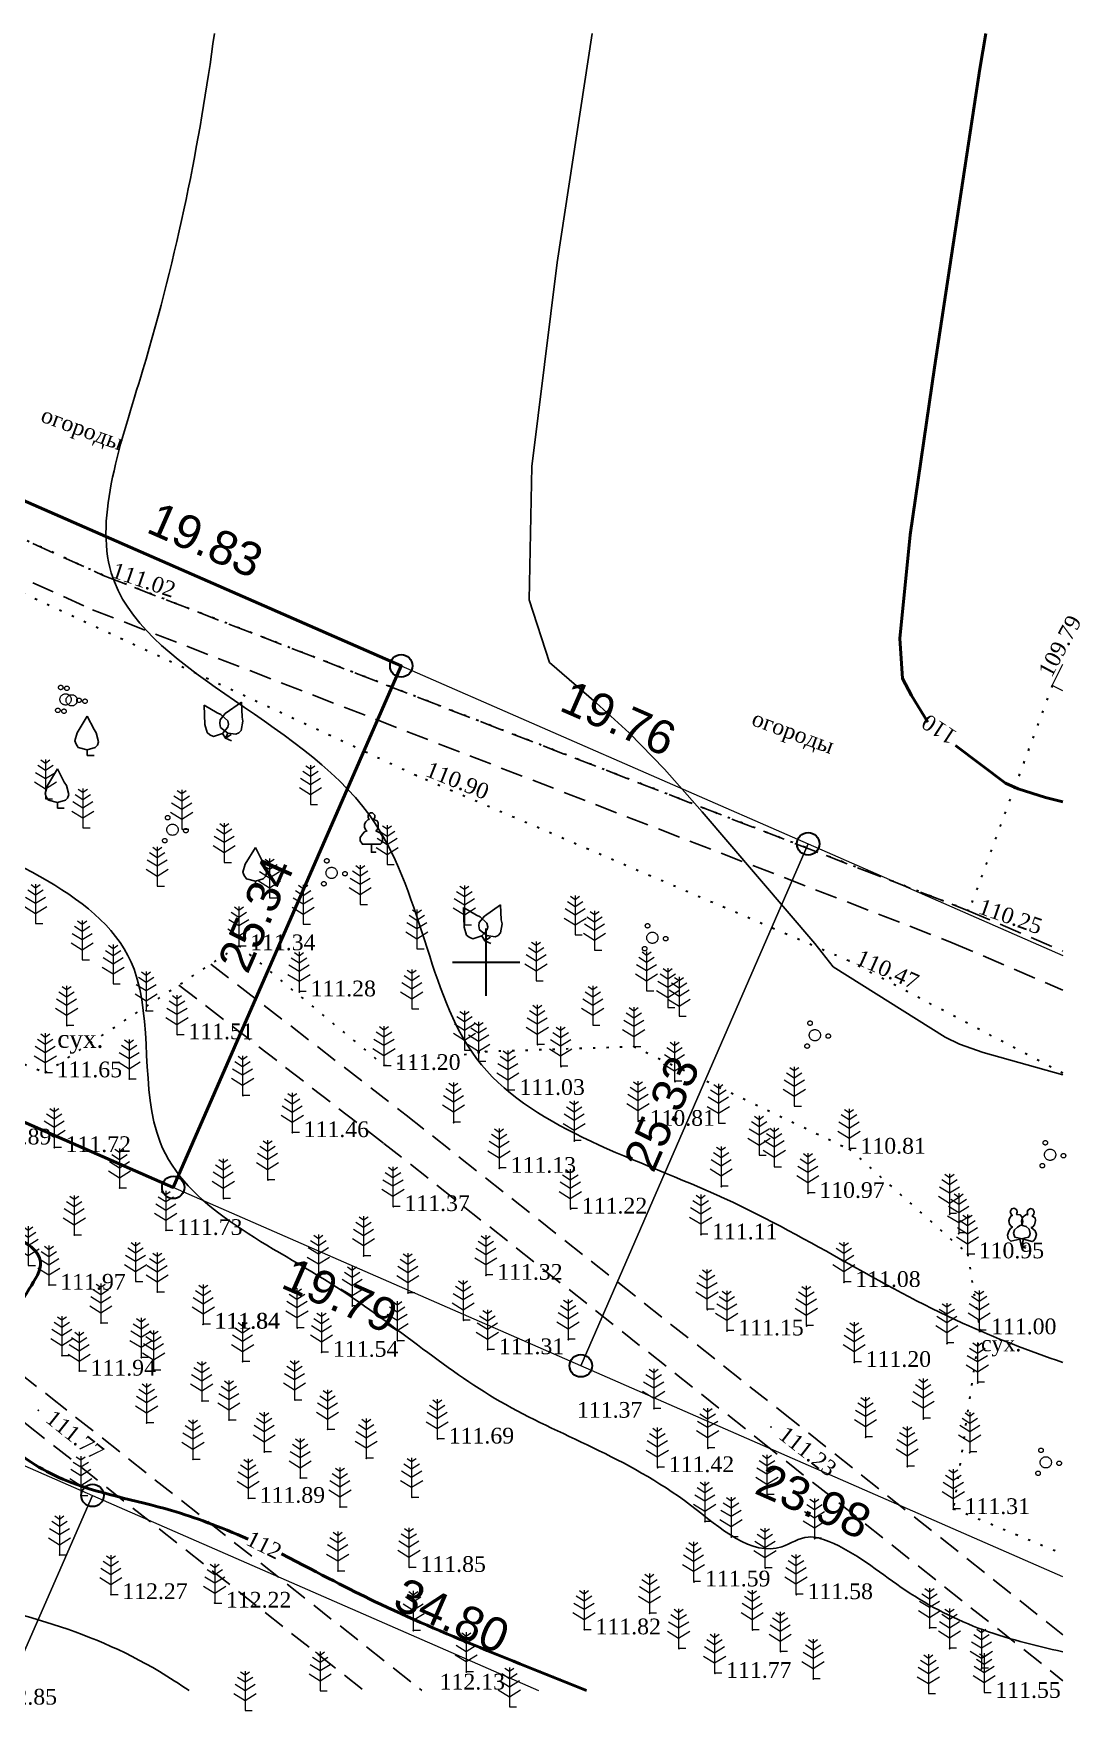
# Model space of a CAD drawing. Header units: millimetres. Extents: x 5405641.1 to 5405726.4, y 5525116.4 to 5525191.3.
# Drawn here: x 5405679.9 to 5405726.4, y 5525116.7 to 5525191.3 of the extents above; entities that cross this region are included whole.
import ezdxf
from ezdxf.enums import TextEntityAlignment as Align

# ---------------------------------------------------------------- set-up
doc = ezdxf.new("R2010")
doc.units = ezdxf.units.MM
for name, pattern in [('DASHEDX2', [1.5, 1, -0.5]), ('HIDDEN', [0.5, 0, -0.5]), ('суцільна', [50, 50, 0])]:
    doc.linetypes.add(name, pattern=pattern)
for name, color, linetype, lineweight in [('11900000', 1, 'Continuous', 30), ('Контур', 7, 'HIDDEN', 30), ('ограждение', 7, 'ZABOR', 20), ('ТОЧКИ', 7, 'Continuous', 30), ('усл. знак', 7, 'суцільна', 20)]:
    doc.layers.add(name, color=color, linetype=linetype, lineweight=lineweight)
for name, color, linetype in [('SC007', 7, 'Continuous'), ('горизонтали', 42, 'Continuous'), ('дороги', 7, 'Continuous'), ('Ділянки_Межі', 10, 'Continuous'), ('надписи', 7, 'Continuous'), ('отметки', 7, 'Continuous'), ('промеры', 185, 'Continuous'), ('Растительность', 7, 'Continuous')]:
    doc.layers.add(name, color=color, linetype=linetype)
doc.styles.get("Standard").update_dxf_attribs({"font": 'arial.ttf'})
doc.styles.add('times', font='times.ttf')
doc.linetypes.add('ZABOR', pattern='A,1,-0.1,[132,ltypeshp.shx,S=0.25,R=0,X=-0.1,Y=0],-0.4,1', length=2.5)
doc.linetypes.add('ЗаборПров', pattern='A,2.5,[130,ltypeshp.shx,S=0.4242,R=45,X=0.3,Y=-0.3],0.01,[130,ltypeshp.shx,S=0.4242,R=-45,X=-0.3,Y=-0.3],5,[130,ltypeshp.shx,S=0.4242,R=45,X=-0.3,Y=0.3],0.01,[130,ltypeshp.shx,S=0.4242,R=-45,X=0.3,Y=0.3],2.5', length=10.02)

# ---------------------------------------------------------------- blocks, each defined once
blk = doc.blocks.new('A$C51FE15A3')
at = {"layer": 'Растительность', "color": 94, "lineweight": 0}
for points in [[(-0.201, 1.726), (0, 1.584), (0.201, 1.726)], [(0, 1.75), (0, 0), (0.319, 0)], [(-0.493, 0.753), (0, 0.444), (0.493, 0.753)], [(-0.447, 1.172), (0, 0.895), (0.447, 1.172)], [(-0.343, 1.489), (0, 1.267), (0.343, 1.489)]]:
    blk.add_lwpolyline(points, dxfattribs=at)
blk = doc.blocks.new('A$C72385B22')
at = {"layer": 'усл. знак'}
for centre, radius in [((0, 0), 0.625), ((-0.02, 1.49), 0.25), ((-1.29, -0.64), 0.25), ((1.28, -0.76), 0.25)]:
    blk.add_circle(centre, radius, dxfattribs=at)
blk = doc.blocks.new('A$C2ACB5305')
at = {"layer": 'Растительность'}
blk.add_lwpolyline([(0.2, 0), (0.2, 0), (0, 0), (0, 0.35), (-0.4, 0.35), (-0.5, 0.5), (-0.5, 0.65), (-0.4, 0.8), (-0.3, 0.9), (-0.2, 0.95), (-0.25, 1), (-0.3, 1.1), (-0.3, 1.25), (-0.25, 1.35), (-0.15, 1.45), (-0.1, 1.45), (-0.15, 1.55), (-0.15, 1.65), (-0.05, 1.75), (0.05, 1.75), (0.15, 1.65), (0.15, 1.55), (0.1, 1.45), (0.25, 1.4), (0.3, 1.3), (0.3, 1.1), (0.25, 1), (0.2, 0.95), (0.4, 0.85), (0.5, 0.7), (0.5, 0.5), (0.45, 0.4), (0.4, 0.35), (0, 0.35)], dxfattribs=at)
blk = doc.blocks.new('SYMBOL504')
at = {"layer": 'SC007'}
for points in [[(0, 4.375), (-1.125, 2.5), (-1.375, 1.625), (-1.25, 1.25), (-1, 0.875), (0, 0.625), (0.875, 0.875), (1.125, 1.125), (1.25, 1.5), (1, 2.5), (0.75, 2.875), (0, 4.375)], [(0, 0.625), (0, 0), (0.75, 0)]]:
    blk.add_lwpolyline(points, dxfattribs=at)

msp = doc.modelspace()

# ---------------------------------------------------------------- linework, layer by layer
at = {"layer": '11900000', "color": 7}
for points in [[(5405700, 5525148.5, 0), (5405700, 5525151.5, 0)], [(5405700, 5525148.5, 0), (5405700, 5525151.5, 0)], [(5405698.5, 5525150, 0), (5405701.5, 5525150, 0)], [(5405698.5, 5525150, 0), (5405701.5, 5525150, 0)]]:
    msp.add_polyline3d(points, dxfattribs=at)
at = {"layer": 'горизонтали', "color": 32}
msp.add_polyline3d([(5405725.659, 5525144.975, 110.5), (5405722.107, 5525145.972, 110.5), (5405721.057, 5525146.342, 110.5), (5405720.417, 5525146.662, 110.5), (5405715.437, 5525149.792, 110.5), (5405714.617, 5525150.832, 110.5), (5405709.607, 5525156.692, 110.5), (5405707.927, 5525158.582, 110.5), (5405706.357, 5525160.202, 110.5), (5405704.897, 5525161.542, 110.5), (5405702.807, 5525163.342, 110.5), (5405701.907, 5525166.122, 110.5), (5405702.027, 5525172.062, 110.5), (5405703.157, 5525181.142, 110.5), (5405704.712, 5525191.33, 110.5)], dxfattribs=at)
at = {"layer": 'горизонтали', "color": 32, "lineweight": 50}
for points in [[(5405719.643, 5525160.68, 110), (5405718.92, 5525161.865, 110), (5405718.517, 5525162.622, 110), (5405718.397, 5525164.402, 110), (5405718.867, 5525169.012, 110), (5405719.937, 5525176.462, 110), (5405721.967, 5525189.752, 110), (5405722.228, 5525191.33, 110)], [(5405725.659, 5525157.128, 110), (5405724.877, 5525157.332, 110), (5405723.667, 5525157.712, 110), (5405723.107, 5525157.962, 110), (5405720.88, 5525159.636, 110)]]:
    msp.add_polyline3d(points, dxfattribs=at)
for points, knots in [([(5405689.415, 5525124.321), (5405688.103, 5525124.879), (5405685.506, 5525125.878), (5405681.593, 5525126.517), (5405678.78, 5525128.29), (5405677.14, 5525130.319), (5405678.433, 5525132.778), (5405679.078, 5525134.709), (5405680.581, 5525136.764), (5405679.317, 5525137.765), (5405677.461, 5525137.677), (5405675.933, 5525141.885), (5405671.392, 5525142.304), (5405669.087, 5525147.106), (5405664.86, 5525145.566), (5405660.992, 5525147.54), (5405656.942, 5525146.548), (5405653.32, 5525145.539), (5405650.775, 5525147.512), (5405652.928, 5525149.325), (5405654.633, 5525150.791), (5405654.315, 5525153.841), (5405651.708, 5525155.999), (5405647.682, 5525156.882), (5405647.897, 5525161.874), (5405650.872, 5525167.39), (5405653.972, 5525178.058), (5405652.475, 5525186.301), (5405651.789, 5525191.33)], [105.96729, 105.96729, 105.96729, 105.96729, 109.295341, 114.328997, 117.562212, 119.373022, 121.295181, 124.95847, 126.253236, 127.841823, 128.392206, 131.73989, 138.209537, 140.411202, 146.07904, 148.174705, 153.227417, 157.82412, 159.162557, 160.836072, 164.352656, 165.903468, 169.284781, 174.080527, 175.575155, 183.233051, 193.029137, 208.057434, 208.057434, 208.057434, 208.057434]), ([(5405704.454, 5525117.577), (5405701.322, 5525118.856), (5405696.901, 5525120.527), (5405692.726, 5525122.699), (5405690.888, 5525123.666)], [89.196408, 89.196408, 89.196408, 89.196408, 99.397783, 103.251958, 103.251958, 103.251958, 103.251958])]:
    msp.add_open_spline(points, degree=3, knots=knots, dxfattribs=at)
at = {"layer": 'горизонтали', "color": 32}
for points, knots in [([(5405672.795, 5525191.33), (5405672.787, 5525189.967), (5405672.093, 5525179.409), (5405663.358, 5525164.876), (5405675.866, 5525155.264), (5405686.057, 5525152.194), (5405683.856, 5525140.284), (5405693.398, 5525136.153), (5405700.485, 5525129.751), (5405707.53, 5525127.613), (5405712.16, 5525123.155), (5405714.208, 5525124.574), (5405716.219, 5525123.916), (5405718.389, 5525122.05), (5405721.837, 5525120.196), (5405724.383, 5525119.592), (5405725.659, 5525119.299)], [54.199122, 54.199122, 54.199122, 54.199122, 58.170722, 84.572332, 91.416886, 103.203288, 110.981143, 120.846627, 130.028893, 139.680741, 144.136834, 145.394523, 146.321009, 150.142365, 154.015644, 157.917018, 157.917018, 157.917018, 157.917018]), ([(5405725.659, 5525132.175), (5405724.137, 5525132.703), (5405718.804, 5525134.722), (5405710.85, 5525140.13), (5405697.553, 5525143.874), (5405696.935, 5525159.369), (5405680.523, 5525164.171), (5405685.645, 5525178.387), (5405687.248, 5525186.465), (5405687.904, 5525191.33)], [80.868007, 80.868007, 80.868007, 80.868007, 85.695254, 98.056517, 110.325842, 122.1396, 137.918447, 147.058337, 161.64336, 161.64336, 161.64336, 161.64336]), ([(5405642.915, 5525125.648), (5405643.041, 5525125.659), (5405645.858, 5525125.863), (5405650.521, 5525125.146), (5405657.722, 5525126.406), (5405665.591, 5525123.977), (5405675.141, 5525121.998), (5405682.753, 5525120.237), (5405686.341, 5525117.862), (5405686.776, 5525117.577)], [207.734307, 207.734307, 207.734307, 207.734307, 208.112251, 216.133304, 221.799072, 229.654194, 240.307675, 251.306516, 252.826277, 252.826277, 252.826277, 252.826277])]:
    msp.add_open_spline(points, degree=3, knots=knots, dxfattribs=at)
at = {"layer": 'дороги', "color": 7, "linetype": 'DASHEDX2'}
for points, elevation in [([(5405642.915, 5525185.31), (5405682.958, 5525167.213), (5405721.49, 5525152.274), (5405725.659, 5525150.486)], 112.445), ([(5405642.915, 5525183.557), (5405682.485, 5525165.684), (5405720.729, 5525150.864), (5405725.659, 5525148.749)], 112.445), ([(5405654.994, 5525150.267), (5405668.517, 5525139.985), (5405680.553, 5525130.68), (5405697.137, 5525117.577)], 111.93), ([(5405687.744, 5525149.908), (5405696.433, 5525143.19), (5405713.157, 5525129.977), (5405725.659, 5525120.059)], 110.99), ([(5405654.026, 5525148.993), (5405667.543, 5525138.715), (5405679.567, 5525129.42), (5405694.556, 5525117.577)], 111.93), ([(5405686.328, 5525148.98), (5405695.447, 5525141.93), (5405712.163, 5525128.723), (5405725.659, 5525118.016)], 110.99)]:
    msp.add_lwpolyline(points, dxfattribs=dict(at, elevation=elevation))
at = {"layer": 'Ділянки_Межі', "lineweight": 50}
msp.add_lwpolyline([(5405667.94, 5525147.913), (5405678.053, 5525171.142), (5405696.219, 5525163.189), (5405686.078, 5525139.972)], close=True, dxfattribs=at)
at = {"layer": 'Ділянки_Межі', "lineweight": 0}
msp.add_lwpolyline([(5405686.078, 5525139.972), (5405696.219, 5525163.189), (5405714.323, 5525155.263), (5405704.21, 5525132.034)], close=True, dxfattribs=at)
for points in [[(5405704.21, 5525132.034), (5405714.323, 5525155.263), (5405725.659, 5525150.3)], [(5405657.685, 5525117.577), (5405664.875, 5525133.972), (5405682.482, 5525126.263), (5405678.679, 5525117.577)], [(5405725.659, 5525122.644), (5405704.21, 5525132.034)], [(5405678.679, 5525117.577), (5405682.482, 5525126.263), (5405702.322, 5525117.577)]]:
    msp.add_lwpolyline(points, dxfattribs=at)
at = {"layer": 'Контур', "color": 7, "linetype": 'HIDDEN'}
for points, elevation in [([(5405725.18, 5525162.314), (5405721.469, 5525152.282), (5405682.943, 5525167.219), (5405642.915, 5525185.456)], 109.33), ([(5405725.659, 5525145.049), (5405716.14, 5525150.05), (5405696.89, 5525158.3), (5405661.89, 5525174.52), (5405642.915, 5525183.398)], 110.644), ([(5405642.915, 5525158.701), (5405650.794, 5525154.431), (5405659.38, 5525153.32), (5405671.11, 5525148.83), (5405680.38, 5525145.08), (5405688.995, 5525150.728), (5405695.45, 5525145.401), (5405699.954, 5525146.023), (5405706.561, 5525146.246), (5405716.151, 5525141.673), (5405721.412, 5525137.016), (5405721.961, 5525133.634), (5405720.78, 5525125.68), (5405725.659, 5525123.664)], 112.419)]:
    msp.add_lwpolyline(points, dxfattribs=dict(at, elevation=elevation))
at = {"layer": 'ограждение', "color": 7, "linetype": 'ЗаборПров', "elevation": 109.33}
for points in [[(5405725.18, 5525162.314), (5405725.659, 5525163.262)], [(5405725.659, 5525162.081), (5405725.18, 5525162.314)]]:
    msp.add_lwpolyline(points, dxfattribs=at)
at = {"layer": 'отметки', "color": 7}
for p in [(5405682.943, 5525167.219, 111.016), (5405725.18, 5525162.314, 109.788), (5405696.894, 5525158.303, 110.895), (5405721.469, 5525152.282, 110.247), (5405688.995, 5525150.728, 111.345), (5405716.139, 5525150.051, 110.471), (5405691.684, 5525148.675, 111.28), (5405681.342, 5525147.177, 111.662), (5405684.868, 5525147.836, 111.537), (5405686.249, 5525146.768, 111.515), (5405699.954, 5525146.023, 110.986), (5405702.289, 5525146.318, 110.947), (5405706.561, 5525146.246, 110.87), (5405680.389, 5525145.072, 111.648), (5405695.45, 5525145.401, 111.197), (5405703.327, 5525145.339, 110.921), (5405684.118, 5525144.791, 111.456), (5405700.978, 5525144.288, 111.026), (5405708.395, 5525144.673, 110.894), (5405689.175, 5525144.058, 111.413), (5405698.554, 5525142.86, 111.189), (5405706.768, 5525142.912, 110.813), (5405691.378, 5525142.411, 111.459), (5405703.926, 5525142.036, 111.103), (5405680.785, 5525141.746, 111.724), (5405716.151, 5525141.673, 110.81), (5405700.587, 5525140.821, 111.13), (5405683.694, 5525139.938, 111.7), (5405690.283, 5525140.307, 111.452), (5405710.465, 5525140.004, 110.975), (5405714.32, 5525139.704, 110.973), (5405688.317, 5525139.475, 111.457), (5405695.862, 5525139.12, 111.375), (5405703.753, 5525139.009, 111.224), (5405720.615, 5525138.773, 110.811), (5405681.681, 5525137.848, 111.909), (5405685.748, 5525138.056, 111.729), (5405709.549, 5525137.861, 111.115), (5405721.025, 5525137.911, 110.958), (5405694.553, 5525136.919, 111.362), (5405721.412, 5525137.016, 110.952), (5405692.539, 5525136.107, 111.512), (5405699.99, 5525136.06, 111.321), (5405680.551, 5525135.62, 111.975), (5405684.41, 5525135.786, 111.889), (5405685.372, 5525135.311, 111.863), (5405696.526, 5525135.269, 111.386), (5405715.919, 5525135.741, 111.084), (5405694.04, 5525134.691, 111.49), (5405709.836, 5525134.533, 111.063), (5405682.853, 5525133.93, 111.927), (5405687.404, 5525133.881, 111.837), (5405687.421, 5525133.886, 111.836), (5405691.593, 5525133.714, 111.595), (5405698.988, 5525134.051, 111.349), (5405714.255, 5525133.803, 111.147), (5405696.053, 5525133.143, 111.505), (5405703.655, 5525133.201, 111.301), (5405710.717, 5525133.583, 111.153), (5405720.501, 5525133.02, 111.066), (5405721.961, 5525133.634, 111.004), (5405681.129, 5525132.486, 111.969), (5405684.649, 5525132.398, 111.857), (5405689.165, 5525132.216, 111.798), (5405692.682, 5525132.634, 111.544), (5405700.062, 5525132.748, 111.314), (5405716.383, 5525132.182, 111.201), (5405681.896, 5525131.794, 111.943), (5405685.208, 5525131.84, 111.873), (5405721.859, 5525131.272, 111.101), (5405680.075, 5525130.043, 111.77), (5405687.349, 5525130.459, 111.692), (5405691.485, 5525130.504, 111.691), (5405707.468, 5525130.124, 111.375), (5405684.897, 5525129.492, 111.95), (5405688.557, 5525129.614, 111.766), (5405692.948, 5525129.197, 111.729), (5405712.673, 5525129.311, 111.231), (5405719.451, 5525129.662, 111.18), (5405697.833, 5525128.771, 111.685), (5405716.88, 5525128.85, 111.277), (5405686.96, 5525127.875, 111.852), (5405690.128, 5525128.197, 111.784), (5405694.668, 5525127.918, 111.701), (5405709.861, 5525128.364, 111.317), (5405721.513, 5525128.161, 111.186), (5405691.731, 5525127.036, 111.824), (5405707.623, 5525127.498, 111.416), (5405718.736, 5525127.534, 111.254), (5405681.972, 5525126.254, 112.014), (5405712.507, 5525126.288, 111.408), (5405689.422, 5525126.134, 111.888), (5405693.498, 5525125.739, 111.869), (5405696.693, 5525126.169, 111.783), (5405720.783, 5525125.635, 111.308), (5405709.731, 5525125.094, 111.531), (5405710.901, 5525124.405, 111.499), (5405714.611, 5525124.334, 111.502), (5405681.018, 5525123.612, 112.17), (5405693.4, 5525122.891, 111.946), (5405696.576, 5525123.057, 111.847), (5405712.412, 5525123.024, 111.541), (5405683.308, 5525121.849, 112.269), (5405709.237, 5525122.413, 111.589), (5405713.797, 5525121.845, 111.58), (5405687.921, 5525121.468, 112.215), (5405707.274, 5525121.01, 111.715), (5405696.761, 5525120.247, 112.041), (5405704.363, 5525120.279, 111.823), (5405711.847, 5525120.265, 111.654), (5405719.728, 5525120.353, 111.553), (5405708.579, 5525119.447, 111.682), (5405713.093, 5525119.3, 111.664), (5405720.618, 5525119.441, 111.545), (5405699.114, 5525118.409, 112.133), (5405710.174, 5525118.341, 111.775), (5405714.556, 5525118.085, 111.668), (5405722.031, 5525118.537, 111.588)]:
    msp.add_point(p, dxfattribs=at)
at = {"layer": 'ТОЧКИ'}
for centre in [(5405696.219, 5525163.189, 107.24), (5405714.323, 5525155.263), (5405686.075, 5525139.973), (5405704.21, 5525132.034), (5405682.482, 5525126.263, 107.24)]:
    msp.add_circle(centre, 0.5, dxfattribs=at)

# ---------------------------------------------------------------- block references
at = {"layer": 'Растительность', "color": 7}
for p, xscale, yscale, zscale, rotation in [((5405688.398, 5525159.967, 112.419), 0.4000000003725291, 0.4000000003725291, 0.4000000003725291, 32.51364330980112), ((5405688.398, 5525159.967, 113.865), 0.400000000372529, 0.400000000372529, 0.400000000372529, 336.2094203736417), ((5405699.932, 5525150.951, 110.973), 0.4000000003725291, 0.4000000003725291, 0.4000000003725291, 32.51364330980112), ((5405699.932, 5525150.951, 112.419), 0.400000000372529, 0.400000000372529, 0.400000000372529, 336.2094203736417)]:
    msp.add_blockref('SYMBOL504', p, dxfattribs=dict(at, xscale=xscale, yscale=yscale, zscale=zscale, rotation=rotation))
at = {"layer": 'Растительность', "color": 7, "xscale": 0.400000000372529, "yscale": 0.400000000372529, "zscale": 0.400000000372529}
for p in [(5405682.251, 5525159.199, 112.419), (5405680.925, 5525156.853, 112.419), (5405689.727, 5525153.355, 112.419)]:
    msp.add_blockref('SYMBOL504', p, dxfattribs=at)
at = {"layer": 'Растительность', "color": 7}
for name, p in [('A$C51FE15A3', (5405680.389, 5525157.272, 112.419)), ('A$C51FE15A3', (5405692.18, 5525157.011, 112.419)), ('A$C51FE15A3', (5405682.052, 5525155.972, 112.419)), ('A$C51FE15A3', (5405686.45, 5525155.917, 112.419)), ('A$C51FE15A3', (5405688.341, 5525154.439, 112.419)), ('A$C2ACB5305', (5405694.89, 5525154.892, 112.419)), ('A$C51FE15A3', (5405695.591, 5525154.344, 112.419)), ('A$C51FE15A3', (5405685.361, 5525153.386, 112.419)), ('A$C51FE15A3', (5405690.358, 5525152.862, 112.419)), ('A$C51FE15A3', (5405694.393, 5525152.567, 110.947)), ('A$C51FE15A3', (5405679.95, 5525151.725, 111.537)), ('A$C51FE15A3', (5405691.855, 5525151.692, 112.419)), ('A$C51FE15A3', (5405699.026, 5525151.659, 112.419)), ('A$C51FE15A3', (5405688.995, 5525150.728, 112.419)), ('A$C51FE15A3', (5405696.914, 5525150.597, 110.947)), ('A$C51FE15A3', (5405703.954, 5525151.207, 112.419)), ('A$C51FE15A3', (5405682.022, 5525150.105, 111.537)), ('A$C51FE15A3', (5405704.819, 5525150.531, 112.419)), ('A$C51FE15A3', (5405702.217, 5525149.165, 112.419)), ('A$C51FE15A3', (5405683.401, 5525149.028, 111.537)), ('A$C51FE15A3', (5405691.67, 5525148.7, 111.28)), ('A$C51FE15A3', (5405707.131, 5525148.724, 112.419)), ('A$C51FE15A3', (5405684.868, 5525147.836, 111.537)), ('A$C51FE15A3', (5405696.684, 5525147.917, 112.419)), ('A$C51FE15A3', (5405708.075, 5525147.986, 112.419)), ('A$C51FE15A3', (5405708.578, 5525147.593, 112.419)), ('A$C51FE15A3', (5405681.33, 5525147.19, 111.66)), ('A$C51FE15A3', (5405704.738, 5525147.194, 112.419)), ('A$C51FE15A3', (5405686.24, 5525146.78, 111.51)), ('A$C51FE15A3', (5405702.27, 5525146.35, 110.95)), ('A$C51FE15A3', (5405706.561, 5525146.246, 112.419)), ('A$C51FE15A3', (5405695.45, 5525145.401, 112.419)), ('A$C51FE15A3', (5405699.032, 5525146.082, 112.419)), ('A$C51FE15A3', (5405699.662, 5525145.589, 112.419)), ('A$C51FE15A3', (5405703.31, 5525145.38, 110.92)), ('A$C51FE15A3', (5405680.38, 5525145.08, 112.419)), ('A$C51FE15A3', (5405684.11, 5525144.81, 111.46)), ('A$C51FE15A3', (5405708.38, 5525144.71, 110.89)), ('A$C51FE15A3', (5405689.16, 5525144.08, 111.41)), ('A$C51FE15A3', (5405700.96, 5525144.32, 111.02)), ('A$C51FE15A3', (5405713.705, 5525143.585, 112.419)), ('A$C51FE15A3', (5405691.37, 5525142.43, 111.46)), ('A$C51FE15A3', (5405698.54, 5525142.89, 111.19)), ('A$C51FE15A3', (5405706.75, 5525142.95, 110.81)), ('A$C51FE15A3', (5405710.326, 5525142.826, 110.973)), ('A$C51FE15A3', (5405680.78, 5525141.76, 111.72)), ('A$C51FE15A3', (5405703.91, 5525142.07, 111.1)), ('A$C51FE15A3', (5405716.14, 5525141.72, 110.81)), ('A$C51FE15A3', (5405712.138, 5525141.41, 110.973)), ('A$C51FE15A3', (5405712.815, 5525140.88, 110.973)), ('A$C51FE15A3', (5405690.27, 5525140.32, 111.45)), ('A$C51FE15A3', (5405700.57, 5525140.85, 111.13)), ('A$C51FE15A3', (5405683.68, 5525139.95, 111.7)), ('A$C51FE15A3', (5405688.3, 5525139.49, 111.46)), ('A$C51FE15A3', (5405710.45, 5525140.04, 110.97)), ('A$C51FE15A3', (5405714.31, 5525139.75, 110.97)), ('A$C51FE15A3', (5405695.85, 5525139.14, 111.37)), ('A$C51FE15A3', (5405703.74, 5525139.04, 111.22)), ('A$C51FE15A3', (5405720.61, 5525138.83, 110.81)), ('A$C51FE15A3', (5405685.74, 5525138.07, 111.73)), ('A$C51FE15A3', (5405709.54, 5525137.9, 111.11)), ('A$C51FE15A3', (5405721.02, 5525137.96, 110.96)), ('A$C51FE15A3', (5405681.67, 5525137.86, 111.91)), ('A$C51FE15A3', (5405679.62, 5525136.49, 112.02)), ('A$C51FE15A3', (5405694.54, 5525136.94, 111.36)), ('A$C51FE15A3', (5405721.412, 5525137.016, 112.419)), ('A$C51FE15A3', (5405684.4, 5525135.79, 111.89)), ('A$C51FE15A3', (5405692.53, 5525136.12, 111.51)), ('A$C51FE15A3', (5405699.98, 5525136.09, 111.32)), ('A$C51FE15A3', (5405715.91, 5525135.78, 111.08)), ('A$C51FE15A3', (5405680.54, 5525135.63, 111.97)), ('A$C51FE15A3', (5405685.36, 5525135.32, 111.86)), ('A$C51FE15A3', (5405696.51, 5525135.29, 111.39)), ('A$C51FE15A3', (5405694.03, 5525134.71, 111.49)), ('A$C51FE15A3', (5405709.82, 5525134.57, 111.06)), ('A$C51FE15A3', (5405682.85, 5525133.94, 111.93)), ('A$C51FE15A3', (5405687.41, 5525133.9, 111.84)), ('A$C51FE15A3', (5405691.58, 5525133.73, 111.59)), ('A$C51FE15A3', (5405698.97, 5525134.08, 111.35)), ('A$C51FE15A3', (5405710.7, 5525133.62, 111.15)), ('A$C51FE15A3', (5405714.24, 5525133.84, 111.15)), ('A$C51FE15A3', (5405721.93, 5525133.634, 111.1)), ('A$C51FE15A3', (5405696.04, 5525133.16, 111.5)), ('A$C51FE15A3', (5405700.05, 5525132.77, 111.31)), ('A$C51FE15A3', (5405703.64, 5525133.23, 111.3)), ('A$C51FE15A3', (5405720.49, 5525133.07, 111.06)), ('A$C51FE15A3', (5405681.12, 5525132.49, 111.97)), ('A$C51FE15A3', (5405684.64, 5525132.41, 111.86)), ('A$C51FE15A3', (5405689.16, 5525132.23, 111.8)), ('A$C51FE15A3', (5405692.67, 5525132.65, 111.54)), ('A$C51FE15A3', (5405716.37, 5525132.22, 111.2)), ('A$C51FE15A3', (5405681.89, 5525131.8, 111.94)), ('A$C51FE15A3', (5405685.2, 5525131.85, 111.87)), ('A$C51FE15A3', (5405721.85, 5525131.32, 111.1)), ('A$C51FE15A3', (5405687.34, 5525130.47, 111.69)), ('A$C51FE15A3', (5405691.47, 5525130.52, 111.69)), ('A$C51FE15A3', (5405707.45, 5525130.15, 111.37)), ('A$C51FE15A3', (5405719.44, 5525129.71, 111.18)), ('A$C51FE15A3', (5405684.89, 5525129.5, 111.95)), ('A$C51FE15A3', (5405688.55, 5525129.63, 111.77)), ('A$C51FE15A3', (5405692.94, 5525129.21, 111.73)), ('A$C51FE15A3', (5405690.12, 5525128.21, 111.78)), ('A$C51FE15A3', (5405697.82, 5525128.79, 111.68)), ('A$C51FE15A3', (5405709.85, 5525128.4, 111.32)), ('A$C51FE15A3', (5405716.87, 5525128.89, 111.28)), ('A$C51FE15A3', (5405721.51, 5525128.21, 111.18)), ('A$C51FE15A3', (5405686.95, 5525127.88, 111.85)), ('A$C51FE15A3', (5405694.66, 5525127.93, 111.7)), ('A$C51FE15A3', (5405707.61, 5525127.53, 111.42)), ('A$C51FE15A3', (5405718.73, 5525127.58, 111.25)), ('A$C51FE15A3', (5405691.72, 5525127.05, 111.82)), ('A$C51FE15A3', (5405681.96, 5525126.26, 112.01)), ('A$C51FE15A3', (5405689.41, 5525126.14, 111.89)), ('A$C51FE15A3', (5405696.68, 5525126.18, 111.78)), ('A$C51FE15A3', (5405712.49, 5525126.32, 111.41)), ('A$C51FE15A3', (5405693.49, 5525125.75, 111.87)), ('A$C51FE15A3', (5405720.78, 5525125.68, 112.419)), ('A$C51FE15A3', (5405709.72, 5525125.12, 111.53)), ('A$C51FE15A3', (5405710.89, 5525124.44, 111.5)), ('A$C51FE15A3', (5405714.6, 5525124.37, 111.5)), ('A$C51FE15A3', (5405681.01, 5525123.62, 112.17)), ('A$C51FE15A3', (5405696.56, 5525123.07, 111.85)), ('A$C51FE15A3', (5405712.4, 5525123.05, 111.54)), ('A$C51FE15A3', (5405693.39, 5525122.9, 111.95)), ('A$C51FE15A3', (5405709.22, 5525122.44, 111.59)), ('A$C51FE15A3', (5405683.3, 5525121.85, 112.27)), ('A$C51FE15A3', (5405687.92, 5525121.47, 112.22)), ('A$C51FE15A3', (5405713.78, 5525121.88, 111.58)), ('A$C51FE15A3', (5405707.26, 5525121.03, 111.71)), ('A$C51FE15A3', (5405696.75, 5525120.26, 112.04)), ('A$C51FE15A3', (5405704.35, 5525120.3, 111.82)), ('A$C51FE15A3', (5405711.83, 5525120.29, 111.65)), ('A$C51FE15A3', (5405719.72, 5525120.39, 111.55)), ('A$C51FE15A3', (5405708.56, 5525119.47, 111.68)), ('A$C51FE15A3', (5405713.08, 5525119.33, 111.66)), ('A$C51FE15A3', (5405720.61, 5525119.48, 111.54)), ('A$C51FE15A3', (5405722.03, 5525118.58, 111.59)), ('A$C51FE15A3', (5405699.11, 5525118.42, 112.13)), ('A$C51FE15A3', (5405710.16, 5525118.36, 111.77)), ('A$C51FE15A3', (5405714.54, 5525118.12, 111.67)), ('A$C51FE15A3', (5405692.61, 5525117.57, 112.48)), ('A$C51FE15A3', (5405719.67, 5525117.44, 111.57)), ('A$C51FE15A3', (5405722.15, 5525117.49, 111.55)), ('A$C51FE15A3', (5405689.27, 5525116.69, 112.47)), ('A$C51FE15A3', (5405701.03, 5525116.85, 112.25))]:
    msp.add_blockref(name, p, dxfattribs=at)
for rotation in [12.39286710269337, 344.999715678068]:
    msp.add_blockref('A$C2ACB5305', (5405723.812, 5525137.322, 110.81), dxfattribs=dict(at, rotation=rotation))
at = {"layer": 'усл. знак', "color": 7, "linetype": 'суцільна', "lineweight": 13, "xscale": 0.3999999998750298, "yscale": 0.3999999998750298, "zscale": 0.3999999998750298, "rotation": 265.3647753868261}
for p in [(5405681.284, 5525161.69), (5405681.556, 5525161.652), (5405686.041, 5525155.891), (5405693.12, 5525153.972), (5405707.39, 5525151.082), (5405714.621, 5525146.747), (5405725.086, 5525141.423), (5405724.896, 5525127.733)]:
    msp.add_blockref('A$C72385B22', p, dxfattribs=at)

# ---------------------------------------------------------------- texts
at = {"layer": 'горизонтали', "color": 32, "lineweight": 50, "style": 'times'}
for s, rotation, p in [('110', 146.90356, (5405720.616, 5525159.623, 181.067)), ('112', 333.33908, (5405689.564, 5525124.726, 181.067))]:
    msp.add_text(s, height=0.7, rotation=rotation, dxfattribs=at).set_placement(p, align=Align.TOP_LEFT)
at = {"layer": 'надписи', "color": 7, "style": 'times'}
for height, p in [(0.8, (5405680.917, 5525146.983, 111.861)), (0.7, (5405722.013, 5525133.378, 224.28))]:
    msp.add_text('сух.', height=height, dxfattribs=at).set_placement(p, align=Align.TOP_LEFT)
at = {"layer": 'отметки', "color": 7, "style": 'times'}
for s, rotation, p in [('огороды', 339.74095, (5405680.37, 5525174.733, 170.061)), ('111.02', 341.10783, (5405683.504, 5525167.812, 111.016)), ('109.79', 61.83619, (5405724.525, 5525162.952, 109.788)), ('огороды', 339.74095, (5405711.996, 5525161.223, 281.561)), ('110.90', 338.04399, (5405697.504, 5525158.952, 110.895)), ('110.25', 340.67226, (5405722.069, 5525152.845, 110.247)), ('110.47', 335.84836, (5405716.673, 5525150.584, 110.471)), ('111.77', 321.47056, (5405680.778, 5525130.123, 111.77)), ('111.23', 322.05829, (5405713.375, 5525129.398, 111.231))]:
    msp.add_text(s, height=0.7, rotation=rotation, dxfattribs=at).set_placement(p, align=Align.TOP_LEFT)
for s, p in [('111.34', (5405689.495, 5525151.228, 111.345)), ('111.28', (5405692.184, 5525149.175, 111.28)), ('111.51', (5405686.749, 5525147.268, 111.515)), ('111.20', (5405695.95, 5525145.901, 111.197)), ('111.65', (5405680.889, 5525145.572, 111.648)), ('111.03', (5405701.478, 5525144.788, 111.026)), ('110.81', (5405707.268, 5525143.412, 110.813)), ('111.46', (5405691.878, 5525142.911, 111.459)), ('111.89', (5405677.743, 5525142.583, 111.891)), ('111.72', (5405681.285, 5525142.246, 111.724)), ('110.81', (5405716.651, 5525142.173, 110.81)), ('111.13', (5405701.087, 5525141.321, 111.13)), ('110.97', (5405714.82, 5525140.204, 110.973)), ('111.37', (5405696.362, 5525139.62, 111.375)), ('111.22', (5405704.253, 5525139.509, 111.224)), ('111.73', (5405686.248, 5525138.556, 111.729)), ('111.11', (5405710.049, 5525138.361, 111.115)), ('110.95', (5405721.912, 5525137.516, 110.952)), ('111.97', (5405681.051, 5525136.12, 111.975)), ('111.32', (5405700.49, 5525136.56, 111.321)), ('111.08', (5405716.419, 5525136.241, 111.084)), ('111.84', (5405687.904, 5525134.381, 111.837)), ('111.84', (5405687.921, 5525134.386, 111.836)), ('111.15', (5405711.217, 5525134.083, 111.153)), ('111.00', (5405722.461, 5525134.134, 111.004)), ('111.54', (5405693.182, 5525133.134, 111.544)), ('111.31', (5405700.562, 5525133.248, 111.314)), ('111.94', (5405682.396, 5525132.294, 111.943)), ('111.20', (5405716.883, 5525132.682, 111.201)), ('111.37', (5405704.037, 5525130.42, 111.375)), ('111.69', (5405698.333, 5525129.271, 111.685)), ('111.42', (5405708.123, 5525127.998, 111.416)), ('111.89', (5405689.922, 5525126.634, 111.888)), ('111.31', (5405721.283, 5525126.135, 111.308)), ('111.85', (5405697.076, 5525123.557, 111.847)), ('111.59', (5405709.737, 5525122.913, 111.589)), ('112.27', (5405683.808, 5525122.349, 112.269)), ('112.22', (5405688.421, 5525121.968, 112.215)), ('111.58', (5405714.297, 5525122.345, 111.58)), ('111.82', (5405704.863, 5525120.779, 111.823)), ('111.77', (5405710.674, 5525118.841, 111.775)), ('112.13', (5405697.926, 5525118.321, 112.133)), ('112.85', (5405677.997, 5525117.651, 112.845)), ('111.55', (5405722.653, 5525117.95, 111.548))]:
    msp.add_text(s, height=0.7, dxfattribs=at).set_placement(p, align=Align.TOP_LEFT)
at = {"layer": 'промеры', "char_height": 1.5, "attachment_point": 1}
for s, insert, rotation in [('19.83', (5405685.414, 5525170.532), 336.35584), ('19.76', (5405703.788, 5525162.599), 336.35584), ('25.34', (5405688.006, 5525150.019, 107.24), 66.37949), ('25.33', (5405706.06, 5525141.166), 66.37949), ('19.79', (5405691.404, 5525136.905), 336.35584), ('23.98', (5405712.47, 5525127.752), 336.35584), ('34.80', (5405696.373, 5525122.656), 336.35584)]:
    msp.add_mtext(s, dxfattribs=dict(at, insert=insert, rotation=rotation))

doc.saveas('drawing.dxf')
